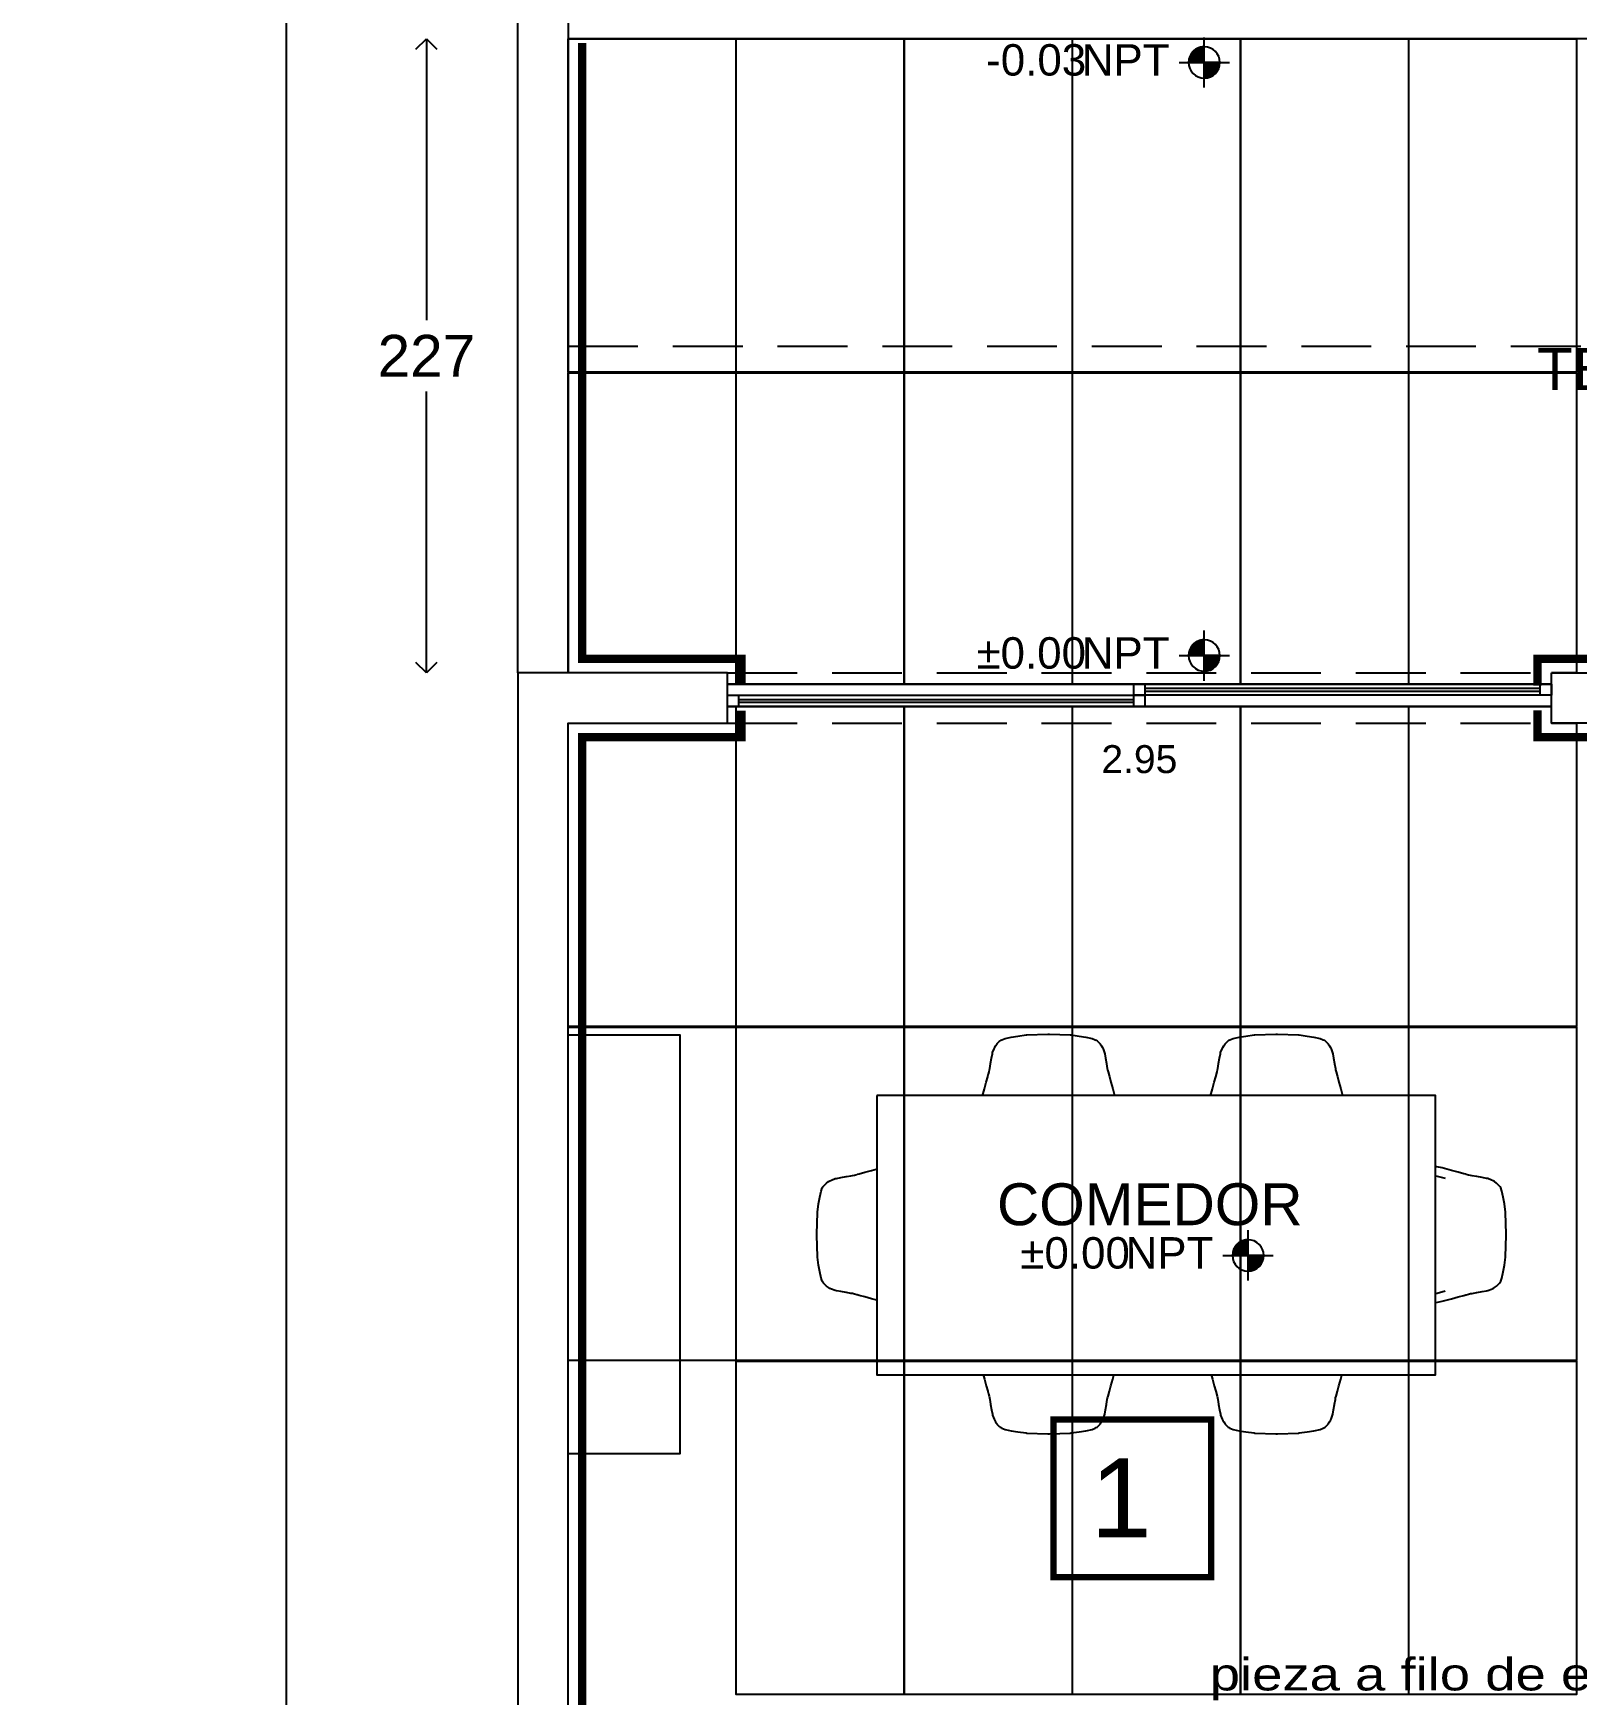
# Model space of a CAD drawing. Header units: metres. Extents: x 116 to 542, y -164 to 56.
# Drawn here: x 487.62 to 493.15, y -86.74 to -80.79 of the extents above; entities that cross this region are included whole.
import ezdxf
from ezdxf.enums import TextEntityAlignment as Align

# ---------------------------------------------------------------- set-up
doc = ezdxf.new("R2010")
doc.units = ezdxf.units.M
doc.set_wipeout_variables(frame=1)
doc.header["$PDMODE"] = 35
doc.linetypes.add('AR-169$0$DASHED2', pattern=[0.375, 0.25, -0.125])
for name, color, linetype in [('A-ACABADOS PISOS', 1, 'Continuous'), ('A-PISO', 30, 'Continuous'), ('A-TEXTOS', 7, 'Continuous'), ('A-ZOCLO', 30, 'Continuous'), ('AR-169$0$A-DIM-VANOS', 8, 'Continuous'), ('AR-169$0$A-ESCALON', 8, 'Continuous'), ('AR-169$0$A-MUEBLES FIJOS', 8, 'Continuous'), ('AR-169$0$A-MUROS', 8, 'Continuous'), ('AR-169$0$A-MUROS BAJOS', 8, 'Continuous'), ('AR-169$0$A-PROY CERRAMIENTOS', 8, 'AR-169$0$DASHED2'), ('AR-169$0$A-TEXTOS', 8, 'Continuous'), ('AR-169$0$A-VENTANAS', 8, 'Continuous'), ('AR-169$0$Ar-Niveles', 8, 'Continuous'), ('AR-169$0$Ar-Texto', 7, 'Continuous')]:
    doc.layers.add(name, color=color, linetype=linetype)
doc.layers.add('AR-169$0$Ar-Area', color=8, linetype='Continuous', plot=False)
doc.styles.add('Anot_Arial', font='arial.ttf')
doc.styles.add('AR-169$0$Anot_Arial', font='arial.ttf')
doc.styles.add('AR-169$0$Standard', font='arial.ttf')
doc.styles.get("Standard").update_dxf_attribs({"font": 'arial.ttf'})
doc.dimstyles.new('AR-169$0$VANOS', dxfattribs={"dimtxt": 0.1, "dimasz": 0.05, "dimexe": 0, "dimexo": 0, "dimgap": 0.03, "dimtad": 0, "dimtih": 1, "dimtoh": 1, "dimzin": 0, "dimdsep": 46, "dimtxsty": 'AR-169$0$Standard', "dimblk": 'AR-169$0$_Dot', "dimcen": 0.09, "dimse1": 1, "dimse2": 1, "dimsd1": 1, "dimsd2": 1, "dimclrd": 256, "dimclre": 256, "dimclrt": 256, "dimazin": 0, "dimtfac": 1, "dimtix": 1, "dimtofl": 0, "dimtmove": 2, "dimatfit": 3, "dimldrblk": 'AR-169$0$COTA', "dimfxl": 0, "dimtolj": 1, "dimtzin": 0, "dimlwd": 18, "dimarcsym": 0})
doc.dimstyles.new('DETALLE DE CAMBIOS', dxfattribs={"dimscale": 1.5, "dimtxt": 0.1, "dimasz": 0.05, "dimexe": 0.18, "dimexo": 0.0625, "dimgap": 0.035, "dimtad": 0, "dimtih": 1, "dimtoh": 1, "dimdec": 0, "dimlfac": 100, "dimzin": 0, "dimdsep": 46, "dimtxsty": 'Anot_Arial', "dimblk": 'OPEN90', "dimcen": 0.09, "dimse1": 1, "dimse2": 1, "dimclrd": 1, "dimclre": 4, "dimclrt": 1, "dimadec": 0, "dimazin": 0, "dimtfac": 1, "dimtdec": 0, "dimtix": 1, "dimtofl": 0, "dimtmove": 0, "dimatfit": 3, "dimldrblk": 'OPEN90', "dimfxl": 1, "dimtolj": 1, "dimtzin": 0, "dimarcsym": 0})
pattern_1 = [(0, (-2.923953, -1.1144057), (0, 0.0025), [])]

# ---------------------------------------------------------------- blocks, each defined once
blk = doc.blocks.new('AR-169$0$HYHYH')
for p, q in [((-0.0835, 0.5363), (-0.138, 0.4853)), ((-0.0816, 0.5379), (-0.0835, 0.5363)), ((-0.058, 0.5561), (-0.0816, 0.5379)), ((-0.0381, 0.5696), (-0.058, 0.5561)), ((-0.0191, 0.5824), (-0.0381, 0.5696)), ((-0.0082, 0.5872), (-0.0191, 0.5824)), ((-0.0039, 0.5883), (-0.0082, 0.5872)), ((-0.0005, 0.5888), (-0.0039, 0.5883)), ((0.0031, 0.589), (-0.0005, 0.5888)), ((0.0131, 0.5891), (0.0031, 0.589)), ((0.0144, 0.5889), (0.0131, 0.5891)), ((0.0235, 0.5872), (0.0144, 0.5889)), ((0.0293, 0.5859), (0.0235, 0.5872)), ((0.0343, 0.5841), (0.0293, 0.5859)), ((0.0481, 0.5779), (0.0343, 0.5841)), ((0.0517, 0.5755), (0.0481, 0.5779)), ((0.0648, 0.5665), (0.0517, 0.5755)), ((0.0809, 0.5554), (0.0648, 0.5665)), ((0.0816, 0.555), (0.0809, 0.5554)), ((0.0949, 0.5453), (0.0816, 0.555)), ((0.0997, 0.5419), (0.0949, 0.5453)), ((0.1057, 0.5384), (0.0997, 0.5419)), ((0.1131, 0.5342), (0.1057, 0.5384)), ((-0.1425, 0.4807), (-0.1936, 0.4262)), ((-0.1403, 0.483), (-0.1425, 0.4807)), ((-0.138, 0.4853), (-0.1403, 0.483)), ((0.1142, 0.5336), (0.1131, 0.5342)), ((0.1213, 0.5295), (0.1142, 0.5336)), ((0.139, 0.5196), (0.1213, 0.5295)), ((0.1604, 0.5071), (0.139, 0.5196)), ((0.1904, 0.4898), (0.1604, 0.5071)), ((0.2182, 0.4714), (0.1904, 0.4898)), ((-0.1952, 0.4243), (-0.2133, 0.4007)), ((-0.1936, 0.4262), (-0.1952, 0.4243)), ((0.1826, 0.456), (0.1571, 0.471)), ((0.2297, 0.4244), (0.1826, 0.456)), ((0.255, 0.4441), (0.2182, 0.4714)), ((0.2297, 0.4244), (0.2416, 0.4149)), ((0.2593, 0.4407), (0.255, 0.4441)), ((0.2678, 0.4336), (0.2593, 0.4407)), ((0.2774, 0.4251), (0.2678, 0.4336)), ((0.2823, 0.4205), (0.2774, 0.4251)), ((0.2887, 0.4135), (0.2823, 0.4205)), ((-0.2396, 0.3618), (-0.2445, 0.3509)), ((-0.2269, 0.3808), (-0.2396, 0.3618)), ((-0.2133, 0.4007), (-0.2269, 0.3808)), ((0.2416, 0.4149), (0.2442, 0.4128)), ((0.2442, 0.4128), (0.246, 0.4112)), ((0.246, 0.4112), (0.2476, 0.4095)), ((0.2476, 0.4095), (0.2645, 0.3908)), ((0.2887, 0.4135), (0.2919, 0.4098)), ((0.2919, 0.4098), (0.3247, 0.3685)), ((0.3247, 0.3685), (0.3453, 0.3391)), ((-0.2462, 0.3397), (-0.2463, 0.3297)), ((-0.2463, 0.3297), (-0.2461, 0.3283)), ((-0.246, 0.3433), (-0.2462, 0.3397)), ((-0.2461, 0.3283), (-0.2445, 0.3192)), ((-0.2456, 0.3466), (-0.246, 0.3433)), ((-0.2445, 0.3509), (-0.2456, 0.3466)), ((-0.2445, 0.3192), (-0.2432, 0.3135)), ((-0.2432, 0.3135), (-0.2414, 0.3084)), ((-0.2414, 0.3084), (-0.2351, 0.2946)), ((0.3453, 0.3391), (0.3463, 0.3377)), ((0.3463, 0.3377), (0.3468, 0.3371)), ((-0.2351, 0.2946), (-0.2328, 0.291)), ((-0.2328, 0.291), (-0.2238, 0.2779)), ((-0.2238, 0.2779), (-0.2127, 0.2619)), ((-0.2127, 0.2619), (-0.2122, 0.2611)), ((-0.2122, 0.2611), (-0.2025, 0.2478)), ((-0.2025, 0.2478), (-0.1991, 0.243)), ((-0.1991, 0.243), (-0.1956, 0.237)), ((-0.1956, 0.237), (-0.1915, 0.2297)), ((-0.1915, 0.2297), (-0.1909, 0.2285)), ((-0.1909, 0.2285), (-0.1868, 0.2215)), ((-0.1868, 0.2215), (-0.1768, 0.2038)), ((-0.1768, 0.2038), (-0.1643, 0.1824)), ((-0.1643, 0.1824), (-0.1471, 0.1523)), ((-0.1132, 0.1602), (-0.1283, 0.1857)), ((-0.1471, 0.1523), (-0.1286, 0.1245)), ((-0.1286, 0.1245), (-0.1013, 0.0877)), ((-0.0817, 0.1131), (-0.1132, 0.1602)), ((-0.1013, 0.0877), (-0.0979, 0.0835)), ((-0.0979, 0.0835), (-0.0909, 0.0749)), ((-0.0909, 0.0749), (-0.0824, 0.0653)), ((-0.0824, 0.0653), (-0.0777, 0.0605)), ((-0.0722, 0.1011), (-0.0817, 0.1131)), ((-0.0777, 0.0605), (-0.0708, 0.0541)), ((-0.07, 0.0985), (-0.0722, 0.1011)), ((-0.0685, 0.0967), (-0.07, 0.0985)), ((-0.0668, 0.0951), (-0.0685, 0.0967)), ((-0.0481, 0.0782), (-0.0668, 0.0951)), ((-0.0671, 0.0508), (-0.0708, 0.0541)), ((-0.0258, 0.018), (-0.0671, 0.0508)), ((0, 0), (-0.0258, 0.018)), ((0.0036, -0.0026), (0, 0)), ((0.0057, -0.0041), (0.0036, -0.0026))]:
    blk.add_line(p, q)
blk = doc.blocks.new('*U90')
at = {"color": 0}
for points in [[(0, 0), (1.495, 0), (1.495, 0.04), (0, 0.04)], [(0, 0), (0.04, 0), (0.04, 0.04), (0, 0.04)], [(1.495, 0.04), (1.455, 0.04), (1.455, 0), (1.495, 0)], [(1.455, -0.04), (2.95, -0.04), (2.95, 0), (1.455, 0)], [(1.455, -0.04), (1.495, -0.04), (1.495, 0), (1.455, 0)], [(2.95, 0), (2.91, 0), (2.91, -0.04), (2.95, -0.04)]]:
    blk.add_lwpolyline(points, close=True, dxfattribs=at)
at = {"color": 8}
for points in [[(0.04, 0.025), (1.455, 0.025)], [(0.04, 0.015), (1.455, 0.015)], [(1.495, -0.015), (2.91, -0.015)], [(1.495, -0.025), (2.91, -0.025)]]:
    blk.add_lwpolyline(points, dxfattribs=at)
at = {"style": 'AR-169$0$Anot_Arial', "flags": 1}
for tag, p in [('ESPACIO', (0.1591, 0.4028)), ('TIPO', (0.1591, 0.3233)), ('NUMERO', (0.1591, 0.2487)), ('MATERIAL', (0.1591, 0.1668))]:
    blk.add_attdef(tag, p, '', height=0.0625, dxfattribs=at)
blk = doc.blocks.new('*U71')
at = {"layer": 'AR-169$0$Ar-Niveles'}
h = blk.add_hatch(dxfattribs=at)
h.set_pattern_fill('_USER', color=256, scale=0.0025, style=0, pattern_type=0)
h.set_pattern_definition(pattern_1)
h.paths.add_polyline_path([(-2.549, -0.364), (-2.549, -0.739), (-2.174, -0.739, 0.414214)])
h = blk.add_hatch(dxfattribs=at)
h.set_pattern_fill('_USER', color=256, scale=0.0025, style=0, pattern_type=0)
h.set_pattern_definition(pattern_1)
h.paths.add_polyline_path([(-2.549, -0.364), (-2.549, -0.739), (-2.174, -0.739, 0.414214)])
h = blk.add_hatch(dxfattribs=at)
h.set_pattern_fill('_USER', color=256, scale=0.0025, style=0, pattern_type=0)
h.set_pattern_definition([(0, (-2.923953, -1.1144057), (0, 0.0025), [])])
h.paths.add_polyline_path([(-2.549, -0.739), (-2.924, -0.739, 0.414214), (-2.549, -1.114)])
for p, q in [((-2.549, -1.339), (-2.549, -0.139)), ((-1.949, -0.739), (-3.149, -0.739))]:
    blk.add_line(p, q, dxfattribs=at)
blk.add_circle((-2.549, -0.739), 0.375, dxfattribs=at)
at = {"layer": 'AR-169$0$Ar-Area', "style": 'AR-169$0$Anot_Arial', "flags": 1}
blk.add_attdef('ESP_AREA', text='', height=0.75, dxfattribs=at).set_placement((0, -2.5), align=Align.BOTTOM_CENTER)
at = {"layer": 'AR-169$0$Ar-Niveles', "style": 'AR-169$0$Anot_Arial'}
for tag, p in [('NIV_TIPO', (-1.78, -1.052)), ('VAL_NIV', (0.283, -1.052))]:
    blk.add_attdef(tag, p, '', height=0.75, dxfattribs=at)
at = {"layer": 'AR-169$0$Ar-Texto', "style": 'AR-169$0$Anot_Arial'}
for tag, p in [('ID_ESP01', (0, 1.5)), ('ID_ESP02', (0, 0))]:
    blk.add_attdef(tag, text='', height=1, dxfattribs=at).set_placement(p, align=Align.BOTTOM_CENTER)
blk = doc.blocks.new('*U132')
at = {"layer": 'AR-169$0$Ar-Area', "style": 'AR-169$0$Anot_Arial', "flags": 1}
blk.add_attdef('ESP_AREA', text='', height=0.75, dxfattribs=at).set_placement((0, -2.5), align=Align.BOTTOM_CENTER)
at = {"layer": 'AR-169$0$Ar-Texto', "style": 'AR-169$0$Anot_Arial'}
for tag, p in [('ID_ESP01', (0, 1.5)), ('ID_ESP02', (0, 0))]:
    blk.add_attdef(tag, text='', height=1, dxfattribs=at).set_placement(p, align=Align.BOTTOM_CENTER)
blk = doc.blocks.new('*D538')
at = {"layer": 'Defpoints', "color": 0, "transparency": 16777216}
for p in [(490.1087, -83.2604), (493.0587, -83.2604), (490.1087, -83.3899)]:
    blk.add_point(p, dxfattribs=at)
at = {"layer": 'AR-169$0$A-DIM-VANOS', "transparency": 16777216, "insert": (491.5837, -83.3899), "char_height": 0.1, "attachment_point": 5, "style": 'AR-169$0$Standard'}
blk.add_mtext('\\A1;2.95', dxfattribs=at)
blk = doc.blocks.new('AR-169$0$_Dot')
at = {"color": 0, "linetype": 'ByBlock', "lineweight": -2}
blk.add_line((-0.5, 0), (-1, 0), dxfattribs=at)
at = {"color": 0, "linetype": 'ByBlock', "const_width": 0.5}
blk.add_lwpolyline([(-0.25, 0, 1), (0.25, 0, 1)], format="xyb", close=True, dxfattribs=at)
blk = doc.blocks.new('AR-169$0$COTA')
blk.add_line((-2.93, 0), (0, 0))
blk.add_lwpolyline([(-1.41, 0), (-1.41, -0.35), (0, -0.35), (0, 0)], close=True)
blk.add_solid([(-1.41, 0), (-1.41, -0.35), (0, 0), (0, -0.35)])
blk = doc.blocks.new('_Open90')
at = {"color": 0, "linetype": 'ByBlock', "lineweight": -2}
for p, q in [((0, 0), (-1, 0)), ((-0.5, 0.5), (0, 0)), ((0, 0), (-0.5, -0.5))]:
    blk.add_line(p, q, dxfattribs=at)
blk = doc.blocks.new('*D631')
at = {"layer": 'A-PISO', "color": 1, "lineweight": -2, "ltscale": 100, "transparency": 16777216}
for p, q in [((489.0313, -80.8854), (489.0313, -81.8176)), ((489.0313, -83.0054), (489.0313, -82.0732))]:
    blk.add_line(p, q, dxfattribs=at)
at = {"layer": 'Defpoints', "color": 0, "ltscale": 100, "transparency": 16777216}
for p in [(489.5387, -80.8104), (489.0313, -83.0804), (489.5387, -83.0804)]:
    blk.add_point(p, dxfattribs=at)
at = {"layer": 'A-PISO', "color": 1, "lineweight": -2, "ltscale": 100, "transparency": 16777216, "xscale": 0.07500000000000001, "yscale": 0.07500000000000001, "zscale": 0.07500000000000001}
for p, rotation in [((489.0313, -80.8104), 90), ((489.0313, -83.0804), 270)]:
    blk.add_blockref('_Open90', p, dxfattribs=dict(at, rotation=rotation))
at = {"layer": 'A-PISO', "color": 1, "ltscale": 100, "transparency": 16777216, "insert": (489.0313, -81.9454), "char_height": 0.15, "attachment_point": 5, "style": 'Anot_Arial'}
blk.add_mtext('\\A1;227', dxfattribs=at)

msp = doc.modelspace()

# ---------------------------------------------------------------- linework, layer by layer
at = {"layer": 'A-ACABADOS PISOS', "const_width": 0.0226}
msp.add_lwpolyline([(491.8411, -86.3178), (491.2763, -86.3178), (491.2763, -85.753), (491.8411, -85.753)], close=True, dxfattribs=at)
at = {"layer": 'A-PISO', "ltscale": 100}
for p, q in [((490.1087, -83.1204), (493.0587, -83.1204)), ((493.0587, -83.2004), (490.1087, -83.2004))]:
    msp.add_line(p, q, dxfattribs=at)
at = {"layer": 'A-PISO'}
for points in [[(489.5387, -80.8104), (490.1387, -80.8104), (490.1387, -82.0044), (489.5387, -82.0044)], [(490.1407, -80.8104), (490.7407, -80.8104), (490.7407, -82.0044), (490.1407, -82.0044)], [(490.7427, -80.8104), (491.3427, -80.8104), (491.3427, -82.0044), (490.7427, -82.0044)], [(491.3447, -80.8104), (491.9447, -80.8104), (491.9447, -82.0044), (491.3447, -82.0044)], [(491.9467, -80.8104), (492.5467, -80.8104), (492.5467, -82.0044), (491.9467, -82.0044)], [(492.5487, -80.8104), (493.1487, -80.8104), (493.1487, -82.0044), (492.5487, -82.0044)], [(490.1407, -82.0064), (490.7407, -82.0064), (490.7407, -83.1204), (490.1407, -83.1204)], [(490.7427, -82.0064), (491.3427, -82.0064), (491.3427, -83.1204), (490.7427, -83.1204)], [(491.3447, -82.0064), (491.9447, -82.0064), (491.9447, -83.1204), (491.3447, -83.1204)], [(491.9467, -82.0064), (492.5467, -82.0064), (492.5467, -83.1204), (491.9467, -83.1204)], [(490.1407, -83.2004), (490.7407, -83.2004), (490.7407, -84.3464), (490.1407, -84.3464)], [(490.7427, -83.2004), (491.3427, -83.2004), (491.3427, -84.3464), (490.7427, -84.3464)], [(491.3447, -83.2004), (491.9447, -83.2004), (491.9447, -84.3464), (491.3447, -84.3464)], [(491.9467, -83.2004), (492.5467, -83.2004), (492.5467, -84.3464), (491.9467, -84.3464)], [(489.5387, -84.3484), (490.1387, -84.3484), (490.1387, -85.5424), (489.5387, -85.5424)]]:
    msp.add_lwpolyline(points, close=True, dxfattribs=at)
for points in [[(490.1087, -83.0804), (489.5387, -83.0804), (489.5387, -82.0064), (490.1387, -82.0064), (490.1387, -83.1204), (490.1087, -83.1204)], [(493.0587, -83.1204), (492.5487, -83.1204), (492.5487, -82.0064), (493.1487, -82.0064), (493.1487, -83.0804), (493.0587, -83.0804)], [(490.1087, -83.2004), (490.1387, -83.2004), (490.1387, -84.3464), (489.5387, -84.3464), (489.5387, -83.2604), (490.1087, -83.2604)], [(493.0587, -83.2604), (493.1487, -83.2604), (493.1487, -84.3464), (492.5487, -84.3464), (492.5487, -83.2004), (493.0587, -83.2004)]]:
    msp.add_lwpolyline(points, dxfattribs=at)
at = {"layer": 'A-ZOCLO', "const_width": 0.03}
for points in [[(489.5887, -80.8259), (489.5887, -83.0304), (490.1087, -83.0304)], [(490.1587, -83.125), (490.1587, -83.0304), (490.1087, -83.0304)], [(493.0087, -83.1257), (493.0087, -83.0304), (493.0587, -83.0304)], [(493.0587, -83.0304), (494.0587, -83.0304)], [(490.1587, -83.2159), (490.1587, -83.3104), (490.1087, -83.3104)], [(493.0087, -83.2151), (493.0087, -83.3104), (493.0587, -83.3104)], [(493.0587, -83.3104), (494.0587, -83.3104)]]:
    msp.add_lwpolyline(points, dxfattribs=at)
at = {"layer": 'AR-169$0$A-ESCALON'}
msp.add_lwpolyline([(497.7587, -83.0804), (497.7587, -80.8104), (489.5387, -80.8104)], dxfattribs=at)
at = {"layer": 'AR-169$0$A-MUEBLES FIJOS'}
msp.add_lwpolyline([(489.5387, -84.3766), (489.9387, -84.3766), (489.9387, -85.8766), (489.5387, -85.8766), (489.5387, -84.3766)], dxfattribs=at)
at = {"layer": 'AR-169$0$A-MUROS'}
for points in [[(489.3587, -83.0804), (489.3587, -92.7104), (490.1087, -92.7104), (490.1087, -92.5304), (489.5387, -92.5304), (489.5387, -83.2604), (490.1087, -83.2604), (490.1087, -83.0804)], [(493.0587, -83.0804), (494.0587, -83.0804), (494.0587, -83.2604), (493.0587, -83.2604)]]:
    msp.add_lwpolyline(points, close=True, dxfattribs=at)
at = {"layer": 'AR-169$0$A-MUROS BAJOS'}
msp.add_lwpolyline([(489.5387, -83.0804), (489.3587, -83.0804), (489.3587, -79.7104), (498.8587, -79.7104), (498.8587, -79.8604), (489.5387, -79.8604)], close=True, dxfattribs=at)
at = {"layer": 'AR-169$0$A-PROY CERRAMIENTOS'}
for p, q in [((490.1087, -83.0804), (493.0587, -83.0804)), ((490.1087, -83.2604), (493.0587, -83.2604))]:
    msp.add_line(p, q, dxfattribs=at)
msp.add_lwpolyline([(489.5387, -81.9104), (497.7587, -81.9104), (497.7587, -83.0804)], dxfattribs=at)

# ---------------------------------------------------------------- block references
at = {"layer": 'AR-169$0$A-MUEBLES FIJOS', "xscale": -1}
for p, rotation in [((491.501, -84.8147), 45.00000007821239), ((492.3174, -84.8147), 45.00000007821239), ((490.8697, -84.8491), 135.0000000782125)]:
    msp.add_blockref('AR-169$0$HYHYH', p, dxfattribs=dict(at, rotation=rotation))
at = {"layer": 'AR-169$0$A-MUEBLES FIJOS'}
for p, rotation in [((492.4562, -84.8491), 224.9999999217875), ((491.501, -85.3637), 134.9999999217876), ((492.3174, -85.3637), 134.9999999217876)]:
    msp.add_blockref('AR-169$0$HYHYH', p, dxfattribs=dict(at, rotation=rotation))
at = {"layer": 'AR-169$0$A-TEXTOS'}
ref = msp.add_blockref('*U71', (491.4336, -80.7843), dxfattribs=dict(at, xscale=-0.15, yscale=0.15, zscale=0.15))
ref.add_attrib('NIV_TIPO', 'NPT', (491.3775, -80.9421), dxfattribs={"layer": 'AR-169$0$Ar-Niveles', "height": 0.1125, "style": 'AR-169$0$Anot_Arial'})
ref.add_attrib('VAL_NIV', '-0.03', (491.0352, -80.9421), dxfattribs={"layer": 'AR-169$0$Ar-Niveles', "height": 0.1125, "style": 'AR-169$0$Anot_Arial'})
ref = msp.add_blockref('*U132', (493.4631, -82.0649), dxfattribs=dict(at, xscale=-0.15, yscale=0.15, zscale=0.15))
ref.add_attrib('ID_ESP02', 'TERRAZA', dxfattribs={"layer": 'AR-169$0$Ar-Texto', "height": 0.15, "rotation": 0, "style": 'AR-169$0$Standard'}).set_placement((493.4964, -82.1125), align=Align.BOTTOM_CENTER)
ref = msp.add_blockref('*U71', (491.4336, -82.9075), dxfattribs=dict(at, xscale=-0.15, yscale=0.15, zscale=0.15))
ref.add_attrib('NIV_TIPO', 'NPT', (491.3775, -83.0653), dxfattribs={"layer": 'AR-169$0$Ar-Niveles', "height": 0.1125, "style": 'AR-169$0$Anot_Arial'})
ref.add_attrib('VAL_NIV', '%%p0.00', (491.0006, -83.0653), dxfattribs={"layer": 'AR-169$0$Ar-Niveles', "height": 0.1125, "style": 'AR-169$0$Anot_Arial'})
at = {"layer": 'AR-169$0$A-VENTANAS', "xscale": -1, "rotation": 180}
msp.add_blockref('*U90', (490.1087, -83.1604), dxfattribs=at)

# ---------------------------------------------------------------- texts
at = {"layer": 'A-ACABADOS PISOS', "insert": (491.628, -85.8925), "char_height": 0.2824, "attachment_point": 3}
msp.add_mtext_dynamic_manual_height_columns('1', width=0.258238, gutter_width=0.8066, heights=[0], dxfattribs=at)
at = {"layer": 'A-TEXTOS', "color": 1, "width": 1.2}
msp.add_text('pieza a filo de escalera', height=0.116308, dxfattribs=at).set_placement((491.8357, -86.7234))

# ---------------------------------------------------------------- dimensions: what is measured, and where the dimension line sits
at = {"layer": 'A-PISO', "ltscale": 100}
dim = msp.add_linear_dim(base=(489.0313, -83.0804), p1=(489.5387, -80.8104), p2=(489.5387, -83.0804), angle=90, dimstyle='DETALLE DE CAMBIOS', dxfattribs=at)
dim.commit()
dim.dimension.update_dxf_attribs({"geometry": '*D631', "text_midpoint": (489.0313, -81.9454)})
at = {"layer": 'AR-169$0$A-DIM-VANOS'}
dim = msp.add_linear_dim(base=(490.1087, -83.3899), p1=(493.0587, -83.2604), p2=(490.1087, -83.2604), angle=180, dimstyle='AR-169$0$VANOS', dxfattribs=at)
dim.commit()
dim.dimension.update_dxf_attribs({"geometry": '*D538', "text_midpoint": (491.5837, -83.3899)})

# ---------------------------------------------------------------- next in the draw order: wipeouts: each hides what was drawn before it
msp.add_wipeout([(492.644, -84.594), (492.644, -85.594), (490.644, -85.594), (490.644, -84.594)]).dxf.layer = 'AR-169$0$A-MUEBLES FIJOS'

# ---------------------------------------------------------------- next in the draw order: linework, layer by layer
msp.add_circle((496.5529, -118.4388), 45.3176)
at = {"layer": 'A-ACABADOS PISOS'}
msp.add_lwpolyline([(488.53, -78.047), (509.8778, -78.047), (509.8778, -109.1029), (488.53, -109.1029)], close=True, dxfattribs=at)
at = {"layer": 'A-PISO'}
for points in [[(490.1407, -84.3484), (490.7407, -84.3484), (490.7407, -85.5424), (490.1407, -85.5424)], [(490.7427, -84.3484), (491.3427, -84.3484), (491.3427, -85.5424), (490.7427, -85.5424)], [(491.3447, -84.3484), (491.9447, -84.3484), (491.9447, -85.5424), (491.3447, -85.5424)], [(491.9467, -84.3484), (492.5467, -84.3484), (492.5467, -85.5424), (491.9467, -85.5424)], [(492.5487, -84.3484), (493.1487, -84.3484), (493.1487, -85.5424), (492.5487, -85.5424)], [(490.1407, -85.5444), (490.7407, -85.5444), (490.7407, -86.7384), (490.1407, -86.7384)], [(490.7427, -85.5444), (491.3427, -85.5444), (491.3427, -86.7384), (490.7427, -86.7384)], [(491.3447, -85.5444), (491.9447, -85.5444), (491.9447, -86.7384), (491.3447, -86.7384)], [(491.9467, -85.5444), (492.5467, -85.5444), (492.5467, -86.7384), (491.9467, -86.7384)], [(492.5487, -85.5444), (493.1487, -85.5444), (493.1487, -86.7384), (492.5487, -86.7384)]]:
    msp.add_lwpolyline(points, close=True, dxfattribs=at)
at = {"layer": 'A-ZOCLO', "const_width": 0.03}
msp.add_lwpolyline([(493.9087, -92.4804), (491.8087, -92.4804), (490.2087, -92.4804), (489.5887, -92.4804), (489.5887, -83.3104), (490.1087, -83.3104)], dxfattribs=at)
at = {"layer": 'AR-169$0$A-MUEBLES FIJOS'}
msp.add_lwpolyline([(490.644, -84.594), (490.644, -85.594), (492.644, -85.594), (492.644, -84.594)], close=True, dxfattribs=at)

# ---------------------------------------------------------------- next in the draw order: block references
at = {"layer": 'AR-169$0$A-TEXTOS'}
ref = msp.add_blockref('*U71', (491.5906, -85.0553), dxfattribs=dict(at, xscale=-0.15, yscale=0.15, zscale=0.15))
ref.add_attrib('ID_ESP02', 'COMEDOR', dxfattribs={"layer": 'AR-169$0$Ar-Texto', "height": 0.15, "rotation": 0, "style": 'AR-169$0$Standard'}).set_placement((491.621, -85.1029), align=Align.BOTTOM_CENTER)
ref.add_attrib('NIV_TIPO', 'NPT', (491.5344, -85.2131), dxfattribs={"layer": 'AR-169$0$Ar-Niveles', "height": 0.1125, "style": 'AR-169$0$Anot_Arial'})
ref.add_attrib('VAL_NIV', '%%p0.00', (491.1576, -85.2131), dxfattribs={"layer": 'AR-169$0$Ar-Niveles', "height": 0.1125, "style": 'AR-169$0$Anot_Arial'})

doc.saveas('drawing.dxf')
